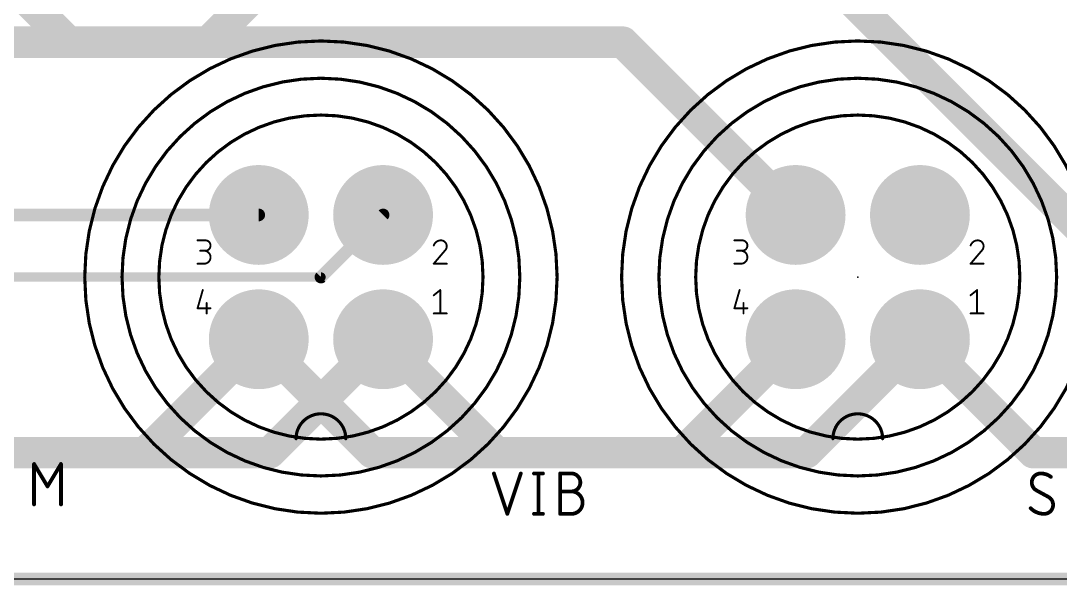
# Model space of a CAD drawing. Extents: x -11 to 111, y 0 to 93.
# Drawn here: x 43.28 to 85.08, y -0.25 to 22.45 of the extents above; entities that cross this region are included whole.
import ezdxf

# ---------------------------------------------------------------- set-up
doc = ezdxf.new("R2010")
doc.units = 0
for name, color, linetype in [('1', 12, 'CONTINUOUS'), ('16', 132, 'CONTINUOUS'), ('17', 110, 'CONTINUOUS'), ('20', 31, 'CONTINUOUS'), ('21', 253, 'CONTINUOUS'), ('23', 53, 'CONTINUOUS'), ('25', 253, 'CONTINUOUS')]:
    doc.layers.add(name, color=color, linetype=linetype)

# ---------------------------------------------------------------- blocks, each defined once
blk = doc.blocks.new('ROUNDP')
at = {"const_width": 0.5}
blk.add_lwpolyline([(0, -0.25, 1), (0, 0.25, 1), (0, -0.25)], format="xyb", dxfattribs=at)

msp = doc.modelspace()

# ---------------------------------------------------------------- linework, layer by layer
at = {"layer": '1'}
for points, const_width in [([(87.8224, 12.1412), (75.8336, 24.13)], 1.27), ([(67.4932, 21.59), (41.275, 21.59)], 1.27), ([(74.442, 14.6412), (67.4932, 21.59)], 1.27), ([(52.8493, 14.6412), (42.5088, 14.6412)], 0.508), ([(57.8493, 14.6412), (55.3493, 12.1412)], 0.508), ([(55.3493, 12.1412), (42.5958, 12.1412)], 0.381), ([(52.8493, 9.6412), (48.2881, 5.08)], 1.27), ([(57.4105, 5.08), (52.8493, 9.6412)], 1.27), ([(74.442, 9.6412), (69.8808, 5.08)], 1.27), ([(48.2881, 5.08), (35.56, 5.08)], 1.27), ([(69.8808, 5.08), (57.4105, 5.08)], 1.27)]:
    msp.add_lwpolyline(points, dxfattribs=dict(at, const_width=const_width))
for points, const_width in [([(67.7177, 21.8145, 1), (67.2687, 21.3655)], 0.635), ([(67.4932, 21.2725, 1), (67.4932, 21.9075)], 0.635), ([(74.2175, 14.4167, 1), (74.6665, 14.8657)], 0.635), ([(52.8493, 14.5142, 1), (52.8493, 14.7682)], 0.254), ([(57.9391, 14.5514, 1), (57.7595, 14.731)], 0.254), ([(55.2595, 12.231, 1), (55.4391, 12.0514)], 0.254), ([(55.3493, 12.046, 1), (55.3493, 12.2365)], 0.1905), ([(53.0738, 9.8657, 1), (52.6248, 9.4167)], 0.635), ([(53.0738, 9.4167, 1), (52.6248, 9.8657)], 0.635), ([(74.6665, 9.4167, 1), (74.2175, 9.8657)], 0.635), ([(48.0636, 5.3045, 1), (48.5126, 4.8555)], 0.635), ([(48.2881, 4.7625, 1), (48.2881, 5.3975)], 0.635), ([(57.4105, 5.3975, 1), (57.4105, 4.7625)], 0.635), ([(57.186, 4.8555, 1), (57.635, 5.3045)], 0.635), ([(69.6563, 5.3045, 1), (70.1053, 4.8555)], 0.635), ([(69.8808, 4.7625, 1), (69.8808, 5.3975)], 0.635)]:
    msp.add_lwpolyline(points, format="xyb", dxfattribs=dict(at, const_width=const_width))
at = {"layer": '16'}
for points, const_width in [([(45.212, 21.59), (33.02, 33.782)], 1.27), ([(53.721, 24.511), (50.8, 21.59)], 1.27), ([(50.8, 21.59), (45.212, 21.59)], 1.27), ([(57.8493, 9.6358), (53.2935, 5.08)], 1.27), ([(62.4105, 5.08), (57.8493, 9.6412)], 1.27), ([(57.8493, 9.6412), (57.8493, 9.6358)], 1.27), ([(79.442, 9.6412), (74.8808, 5.08)], 1.27), ([(84.0032, 5.08), (79.442, 9.6412)], 1.27), ([(53.2935, 5.08), (41.6882, 5.08)], 1.27), ([(74.8808, 5.08), (62.4105, 5.08)], 1.27), ([(94.3812, 5.08), (84.0032, 5.08)], 1.27), ([(110.49, 0), (0, 0)], 0.508)]:
    msp.add_lwpolyline(points, dxfattribs=dict(at, const_width=const_width))
at = {"layer": '16', "const_width": 0.635}
for points in [[(45.212, 21.9075, 1), (45.212, 21.2725)], [(50.8, 21.2725, 1), (50.8, 21.9075)], [(44.9875, 21.3655, 1), (45.4365, 21.8145)], [(50.5755, 21.8145, 1), (51.0245, 21.3655)], [(58.0738, 9.8657, 1), (57.6248, 9.4167)], [(58.1668, 9.6412, 1), (57.5318, 9.6412)], [(58.0738, 9.4113, 1), (57.6248, 9.8603)], [(79.6665, 9.8657, 1), (79.2175, 9.4167)], [(79.6665, 9.4167, 1), (79.2175, 9.8657)], [(57.5318, 9.6358, 1), (58.1668, 9.6358)], [(53.069, 5.3045, 1), (53.518, 4.8555)], [(53.2935, 4.7625, 1), (53.2935, 5.3975)], [(62.4105, 5.3975, 1), (62.4105, 4.7625)], [(62.186, 4.8555, 1), (62.635, 5.3045)], [(74.6563, 5.3045, 1), (75.1053, 4.8555)], [(74.8808, 4.7625, 1), (74.8808, 5.3975)], [(84.0032, 5.3975, 1), (84.0032, 4.7625)], [(83.7787, 4.8555, 1), (84.2277, 5.3045)]]:
    msp.add_lwpolyline(points, format="xyb", dxfattribs=at)
at = {"layer": '20'}
msp.add_line((0, 0), (110.47, 0), dxfattribs=at)
at = {"layer": '21'}
for points, const_width in [([(55.3493, 2.6412, 1), (55.3493, 21.6412, 1), (55.3493, 2.6412)], 0.127), ([(76.942, 2.6412, 1), (76.942, 21.6412, 1), (76.942, 2.6412)], 0.127), ([(55.3493, 4.1412, 1), (55.3493, 20.1412, 1), (55.3493, 4.1412)], 0.127), ([(76.942, 4.1412, 1), (76.942, 20.1412, 1), (76.942, 4.1412)], 0.127), ([(55.3493, 5.622, 1), (55.3493, 18.6604, 1), (55.3493, 5.622)], 0.127), ([(76.942, 5.622, 1), (76.942, 18.6604, 1), (76.942, 5.622)], 0.127), ([(50.3874, 13.6382, 1), (50.3874, 13.6001)], 0.0381), ([(50.7007, 13.2014, 1), (50.7007, 13.6191)], 0.0762), ([(50.7007, 13.6382, 1), (50.7007, 13.6001)], 0.0381), ([(50.7007, 13.6001, 1), (50.7007, 13.6382)], 0.0381), ([(60.1746, 13.6191, 0.3252), (59.8874, 13.4103)], 0.0762), ([(59.8693, 13.4161, 1), (59.9055, 13.4044)], 0.0381), ([(60.4095, 13.3841, 0.4142), (60.1746, 13.6191)], 0.0762), ([(60.1746, 13.6382, 1), (60.1746, 13.6001)], 0.0381), ([(60.1746, 13.6001, 1), (60.1746, 13.6381)], 0.0381), ([(60.3312, 13.2014, 0.2052), (60.4095, 13.3841)], 0.0762), ([(60.4286, 13.3841, 1), (60.3905, 13.3842)], 0.0381), ([(60.3905, 13.3841, 1), (60.4286, 13.3841)], 0.0381), ([(71.9801, 13.6382, 1), (71.9801, 13.6001)], 0.0381), ([(72.2934, 13.2014, 1), (72.2934, 13.6191)], 0.0762), ([(72.2934, 13.6382, 1), (72.2934, 13.6001)], 0.0381), ([(72.2934, 13.6001, 1), (72.2934, 13.6382)], 0.0381), ([(81.7673, 13.6191, 0.3252), (81.4801, 13.4103)], 0.0762), ([(81.462, 13.4161, 1), (81.4982, 13.4044)], 0.0381), ([(82.0022, 13.3841, 0.4142), (81.7673, 13.6191)], 0.0762), ([(81.7673, 13.6382, 1), (81.7673, 13.6001)], 0.0381), ([(81.7673, 13.6001, 1), (81.7673, 13.6381)], 0.0381), ([(81.9239, 13.2014, 0.2052), (82.0022, 13.3841)], 0.0762), ([(82.0213, 13.3841, 1), (81.9832, 13.3842)], 0.0381), ([(81.9832, 13.3841, 1), (82.0213, 13.3841)], 0.0381), ([(50.4918, 13.2205, 1), (50.4918, 13.1824)], 0.0381), ([(50.6485, 12.6793, 1), (50.6485, 13.2014)], 0.0762), ([(50.6485, 13.2205, 1), (50.6485, 13.1824)], 0.0381), ([(50.7007, 13.2205, 1), (50.7007, 13.1824)], 0.0381), ([(50.7007, 13.1824, 1), (50.7007, 13.2205)], 0.0381), ([(60.3181, 13.2152, 1), (60.3443, 13.1876)], 0.0381), ([(60.3457, 13.1891, 1), (60.3167, 13.2137)], 0.0381), ([(72.0845, 13.2205, 1), (72.0845, 13.1824)], 0.0381), ([(72.2411, 12.6793, 1), (72.2411, 13.2014)], 0.0762), ([(72.2411, 13.2205, 1), (72.2411, 13.1824)], 0.0381), ([(72.2934, 13.2205, 1), (72.2934, 13.1824)], 0.0381), ([(72.2934, 13.1824, 1), (72.2934, 13.2205)], 0.0381), ([(81.9107, 13.2152, 1), (81.937, 13.1876)], 0.0381), ([(81.9384, 13.1891, 1), (81.9094, 13.2137)], 0.0381), ([(50.3874, 12.6984, 1), (50.3874, 12.6603)], 0.0381), ([(50.6485, 12.6984, 1), (50.6485, 12.6603)], 0.0381), ([(50.6485, 12.6603, 1), (50.6485, 12.6984)], 0.0381), ([(59.8874, 12.6984, 1), (59.8874, 12.6603)], 0.0381), ([(59.8729, 12.6916, 1), (59.9019, 12.667)], 0.0381), ([(60.4095, 12.6603, 1), (60.4095, 12.6984)], 0.0381), ([(71.9801, 12.6984, 1), (71.9801, 12.6603)], 0.0381), ([(72.2411, 12.6984, 1), (72.2411, 12.6603)], 0.0381), ([(72.2411, 12.6603, 1), (72.2411, 12.6984)], 0.0381), ([(81.4801, 12.6984, 1), (81.4801, 12.6603)], 0.0381), ([(81.4656, 12.6916, 1), (81.4946, 12.667)], 0.0381), ([(82.0022, 12.6603, 1), (82.0022, 12.6984)], 0.0381), ([(50.6146, 11.6139, 1), (50.5779, 11.6243)], 0.0381), ([(59.8755, 11.4251, 1), (59.8993, 11.3954)], 0.0381), ([(60.1675, 11.6191, 1), (60.1294, 11.6191)], 0.0381), ([(60.1604, 11.6042, 1), (60.1365, 11.634)], 0.0381), ([(72.2073, 11.6139, 1), (72.1706, 11.6243)], 0.0381), ([(81.4682, 11.4251, 1), (81.492, 11.3954)], 0.0381), ([(81.7602, 11.6191, 1), (81.7221, 11.6191)], 0.0381), ([(81.753, 11.6042, 1), (81.7292, 11.634)], 0.0381), ([(50.3874, 10.9072, 1), (50.3874, 10.8691)], 0.0381), ([(50.3691, 10.8934, 1), (50.4057, 10.8829)], 0.0381), ([(50.7719, 11.097, 1), (50.7338, 11.097)], 0.0381), ([(50.9095, 10.8691, 1), (50.9095, 10.9072)], 0.0381), ([(71.9801, 10.9072, 1), (71.9801, 10.8691)], 0.0381), ([(71.9618, 10.8934, 1), (71.9984, 10.8829)], 0.0381), ([(72.3646, 11.097, 1), (72.3265, 11.097)], 0.0381), ([(72.5022, 10.8691, 1), (72.5022, 10.9072)], 0.0381), ([(50.7338, 10.6793, 1), (50.7719, 10.6793)], 0.0381), ([(59.8874, 10.6984, 1), (59.8874, 10.6603)], 0.0381), ([(60.1294, 10.6793, 1), (60.1675, 10.6793)], 0.0381), ([(60.4095, 10.6603, 1), (60.4095, 10.6984)], 0.0381), ([(72.3265, 10.6793, 1), (72.3646, 10.6793)], 0.0381), ([(81.4801, 10.6984, 1), (81.4801, 10.6603)], 0.0381), ([(81.7221, 10.6793, 1), (81.7602, 10.6793)], 0.0381), ([(82.0022, 10.6603, 1), (82.0022, 10.6984)], 0.0381), ([(56.3493, 5.6412, 1), (54.3493, 5.6412)], 0.127), ([(77.942, 5.6412, 1), (75.942, 5.6412)], 0.127), ([(54.3175, 5.6412, 1), (54.381, 5.6412)], 0.0635), ([(56.3175, 5.6412, 1), (56.381, 5.6412)], 0.0635), ([(75.9102, 5.6412, 1), (75.9737, 5.6412)], 0.0635), ([(77.9102, 5.6412, 1), (77.9737, 5.6412)], 0.0635)]:
    msp.add_lwpolyline(points, format="xyb", dxfattribs=dict(at, const_width=const_width))
at = {"layer": '21', "const_width": 0.0762}
for points in [[(50.3874, 13.6191), (50.7007, 13.6191)], [(71.9801, 13.6191), (72.2934, 13.6191)], [(50.7007, 13.2014), (50.4918, 13.2014)], [(60.3312, 13.2014), (59.8874, 12.6793)], [(72.2934, 13.2014), (72.0845, 13.2014)], [(81.9239, 13.2014), (81.4801, 12.6793)], [(50.3874, 12.6793), (50.6485, 12.6793)], [(59.8874, 12.6793), (60.4095, 12.6793)], [(71.9801, 12.6793), (72.2411, 12.6793)], [(81.4801, 12.6793), (82.0022, 12.6793)], [(50.5962, 11.6191), (50.3874, 10.8881)], [(59.8874, 11.4103), (60.1485, 11.6191)], [(60.1485, 11.6191), (60.1485, 10.6793)], [(72.1889, 11.6191), (71.9801, 10.8881)], [(81.4801, 11.4103), (81.7411, 11.6191)], [(81.7411, 11.6191), (81.7411, 10.6793)], [(50.3874, 10.8881), (50.9095, 10.8881)], [(50.7529, 11.097), (50.7529, 10.6793)], [(71.9801, 10.8881), (72.5022, 10.8881)], [(72.3456, 11.097), (72.3456, 10.6793)], [(59.8874, 10.6793), (60.4095, 10.6793)], [(81.4801, 10.6793), (82.0022, 10.6793)]]:
    msp.add_lwpolyline(points, dxfattribs=at)
at = {"layer": '23'}
for p in [(55.3493, 12.1412), (76.942, 12.1412)]:
    msp.add_point(p, dxfattribs=at)
at = {"layer": '25', "const_width": 0.1524}
for points in [[(43.8108, 2.9972), (43.8108, 4.6228)], [(43.8108, 4.6228), (44.3526, 3.7197)], [(44.3526, 3.7197), (44.8945, 4.6228)], [(44.8945, 4.6228), (44.8945, 2.9972)], [(62.3062, 4.2418), (62.8481, 2.6162)], [(62.8481, 2.6162), (63.3899, 4.2418)], [(63.9179, 4.2418), (64.2792, 4.2418)], [(64.0986, 4.2418), (64.0986, 2.6162)], [(64.9707, 2.6162), (64.9707, 4.2418)], [(64.9707, 4.2418), (65.4223, 4.2418)], [(64.9707, 3.5193), (65.4223, 3.5193)], [(84.6187, 3.2935), (84.122, 3.5645)], [(63.9179, 2.6162), (64.2792, 2.6162)], [(65.4223, 2.6162), (64.9707, 2.6162)]]:
    msp.add_lwpolyline(points, dxfattribs=at)
at = {"layer": '25'}
for points, const_width in [([(43.8489, 4.6228, 1), (43.7727, 4.6228)], 0.0762), ([(43.8434, 4.6424, 1), (43.7781, 4.6032)], 0.0762), ([(44.9326, 4.6228, 1), (44.8564, 4.6228)], 0.0762), ([(44.9272, 4.6032, 1), (44.8618, 4.6424)], 0.0762), ([(62.3423, 4.2538, 1), (62.2701, 4.2298)], 0.0762), ([(63.4261, 4.2298, 1), (63.3538, 4.2538)], 0.0762), ([(63.9179, 4.2799, 1), (63.9179, 4.2037)], 0.0762), ([(64.1367, 4.2418, 1), (64.0605, 4.2418)], 0.0762), ([(64.2792, 4.2037, 1), (64.2792, 4.2799)], 0.0762), ([(65.0088, 4.2418, 1), (64.9326, 4.2418)], 0.0762), ([(64.9707, 4.2799, 1), (64.9707, 4.2037)], 0.0762), ([(65.4223, 3.5193, 1), (65.4223, 4.2418)], 0.1524), ([(65.4223, 4.2799, 1), (65.4223, 4.2037)], 0.0762), ([(65.4223, 4.2037, 1), (65.4223, 4.2799)], 0.0762), ([(84.3026, 4.2418, 0.4142), (83.9414, 3.8806)], 0.1524), ([(84.709, 4.1063, 0.1623), (84.3026, 4.2418)], 0.1524), ([(84.3026, 4.2799, 1), (84.3026, 4.2037)], 0.0762), ([(84.3026, 4.2037, 1), (84.3026, 4.2799)], 0.0762), ([(44.32, 3.7393, 1), (44.3853, 3.7001)], 0.0762), ([(44.32, 3.7001, 1), (44.3853, 3.7393)], 0.0762), ([(83.9414, 3.8806, 0.2656), (84.122, 3.5645)], 0.1524), ([(83.9795, 3.8806, 1), (83.9033, 3.8806)], 0.0762), ([(83.9033, 3.8806, 1), (83.9795, 3.8806)], 0.0762), ([(84.6861, 4.0759, 1), (84.7319, 4.1368)], 0.0762), ([(64.9707, 3.5574, 1), (64.9707, 3.4812)], 0.0762), ([(65.4223, 2.6162, 1), (65.4223, 3.5193)], 0.1524), ([(65.4223, 3.5574, 1), (65.4223, 3.4812)], 0.0762), ([(65.4223, 3.5574, 1), (65.4223, 3.4812)], 0.0762), ([(65.4223, 3.4812, 1), (65.4223, 3.5574)], 0.0762), ([(84.1402, 3.5979, 1), (84.1037, 3.531)], 0.0762), ([(84.1026, 3.5316, 1), (84.1413, 3.5973)], 0.0762), ([(84.638, 3.3264, 1), (84.5993, 3.2607)], 0.0762), ([(84.7993, 2.9774, 0.2656), (84.6187, 3.2935)], 0.1524), ([(84.6004, 3.2601, 1), (84.6369, 3.327)], 0.0762), ([(43.7727, 2.9972, 1), (43.8489, 2.9972)], 0.0762), ([(44.8564, 2.9972, 1), (44.9326, 2.9972)], 0.0762), ([(84.4381, 2.6162, 0.4142), (84.7993, 2.9774)], 0.1524), ([(84.8374, 2.9774, 1), (84.7612, 2.9774)], 0.0762), ([(84.7612, 2.9774, 1), (84.8374, 2.9774)], 0.0762), ([(62.8119, 2.6282, 1), (62.8842, 2.6042)], 0.0762), ([(62.8119, 2.6042, 1), (62.8842, 2.6282)], 0.0762), ([(63.9179, 2.6543, 1), (63.9179, 2.5781)], 0.0762), ([(64.0605, 2.6162, 1), (64.1367, 2.6162)], 0.0762), ([(64.2792, 2.5781, 1), (64.2792, 2.6543)], 0.0762), ([(64.9707, 2.6543, 1), (64.9707, 2.5781)], 0.0762), ([(64.9326, 2.6162, 1), (65.0088, 2.6162)], 0.0762), ([(65.4223, 2.6543, 1), (65.4223, 2.5781)], 0.0762), ([(65.4223, 2.5781, 1), (65.4223, 2.6543)], 0.0762), ([(83.8962, 2.842, 0.2), (84.4381, 2.6162)], 0.1524), ([(83.9233, 2.8688, 1), (83.8691, 2.8151)], 0.0762), ([(84.4381, 2.6543, 1), (84.4381, 2.5781)], 0.0762), ([(84.4381, 2.5781, 1), (84.4381, 2.6543)], 0.0762)]:
    msp.add_lwpolyline(points, format="xyb", dxfattribs=dict(at, const_width=const_width))

# ---------------------------------------------------------------- block references
at = {"layer": '17', "xscale": 4.016, "yscale": 4.016}
for p in [(52.8493, 14.6412), (52.8493, 14.6412), (57.8493, 14.6412), (57.8493, 14.6412), (74.442, 14.6412), (74.442, 14.6412), (79.442, 14.6412), (79.442, 14.6412), (52.8493, 9.6412), (52.8493, 9.6412), (57.8493, 9.6412), (57.8493, 9.6412), (74.442, 9.6412), (74.442, 9.6412), (79.442, 9.6412), (79.442, 9.6412)]:
    msp.add_blockref('ROUNDP', p, dxfattribs=at)

doc.saveas('drawing.dxf')
